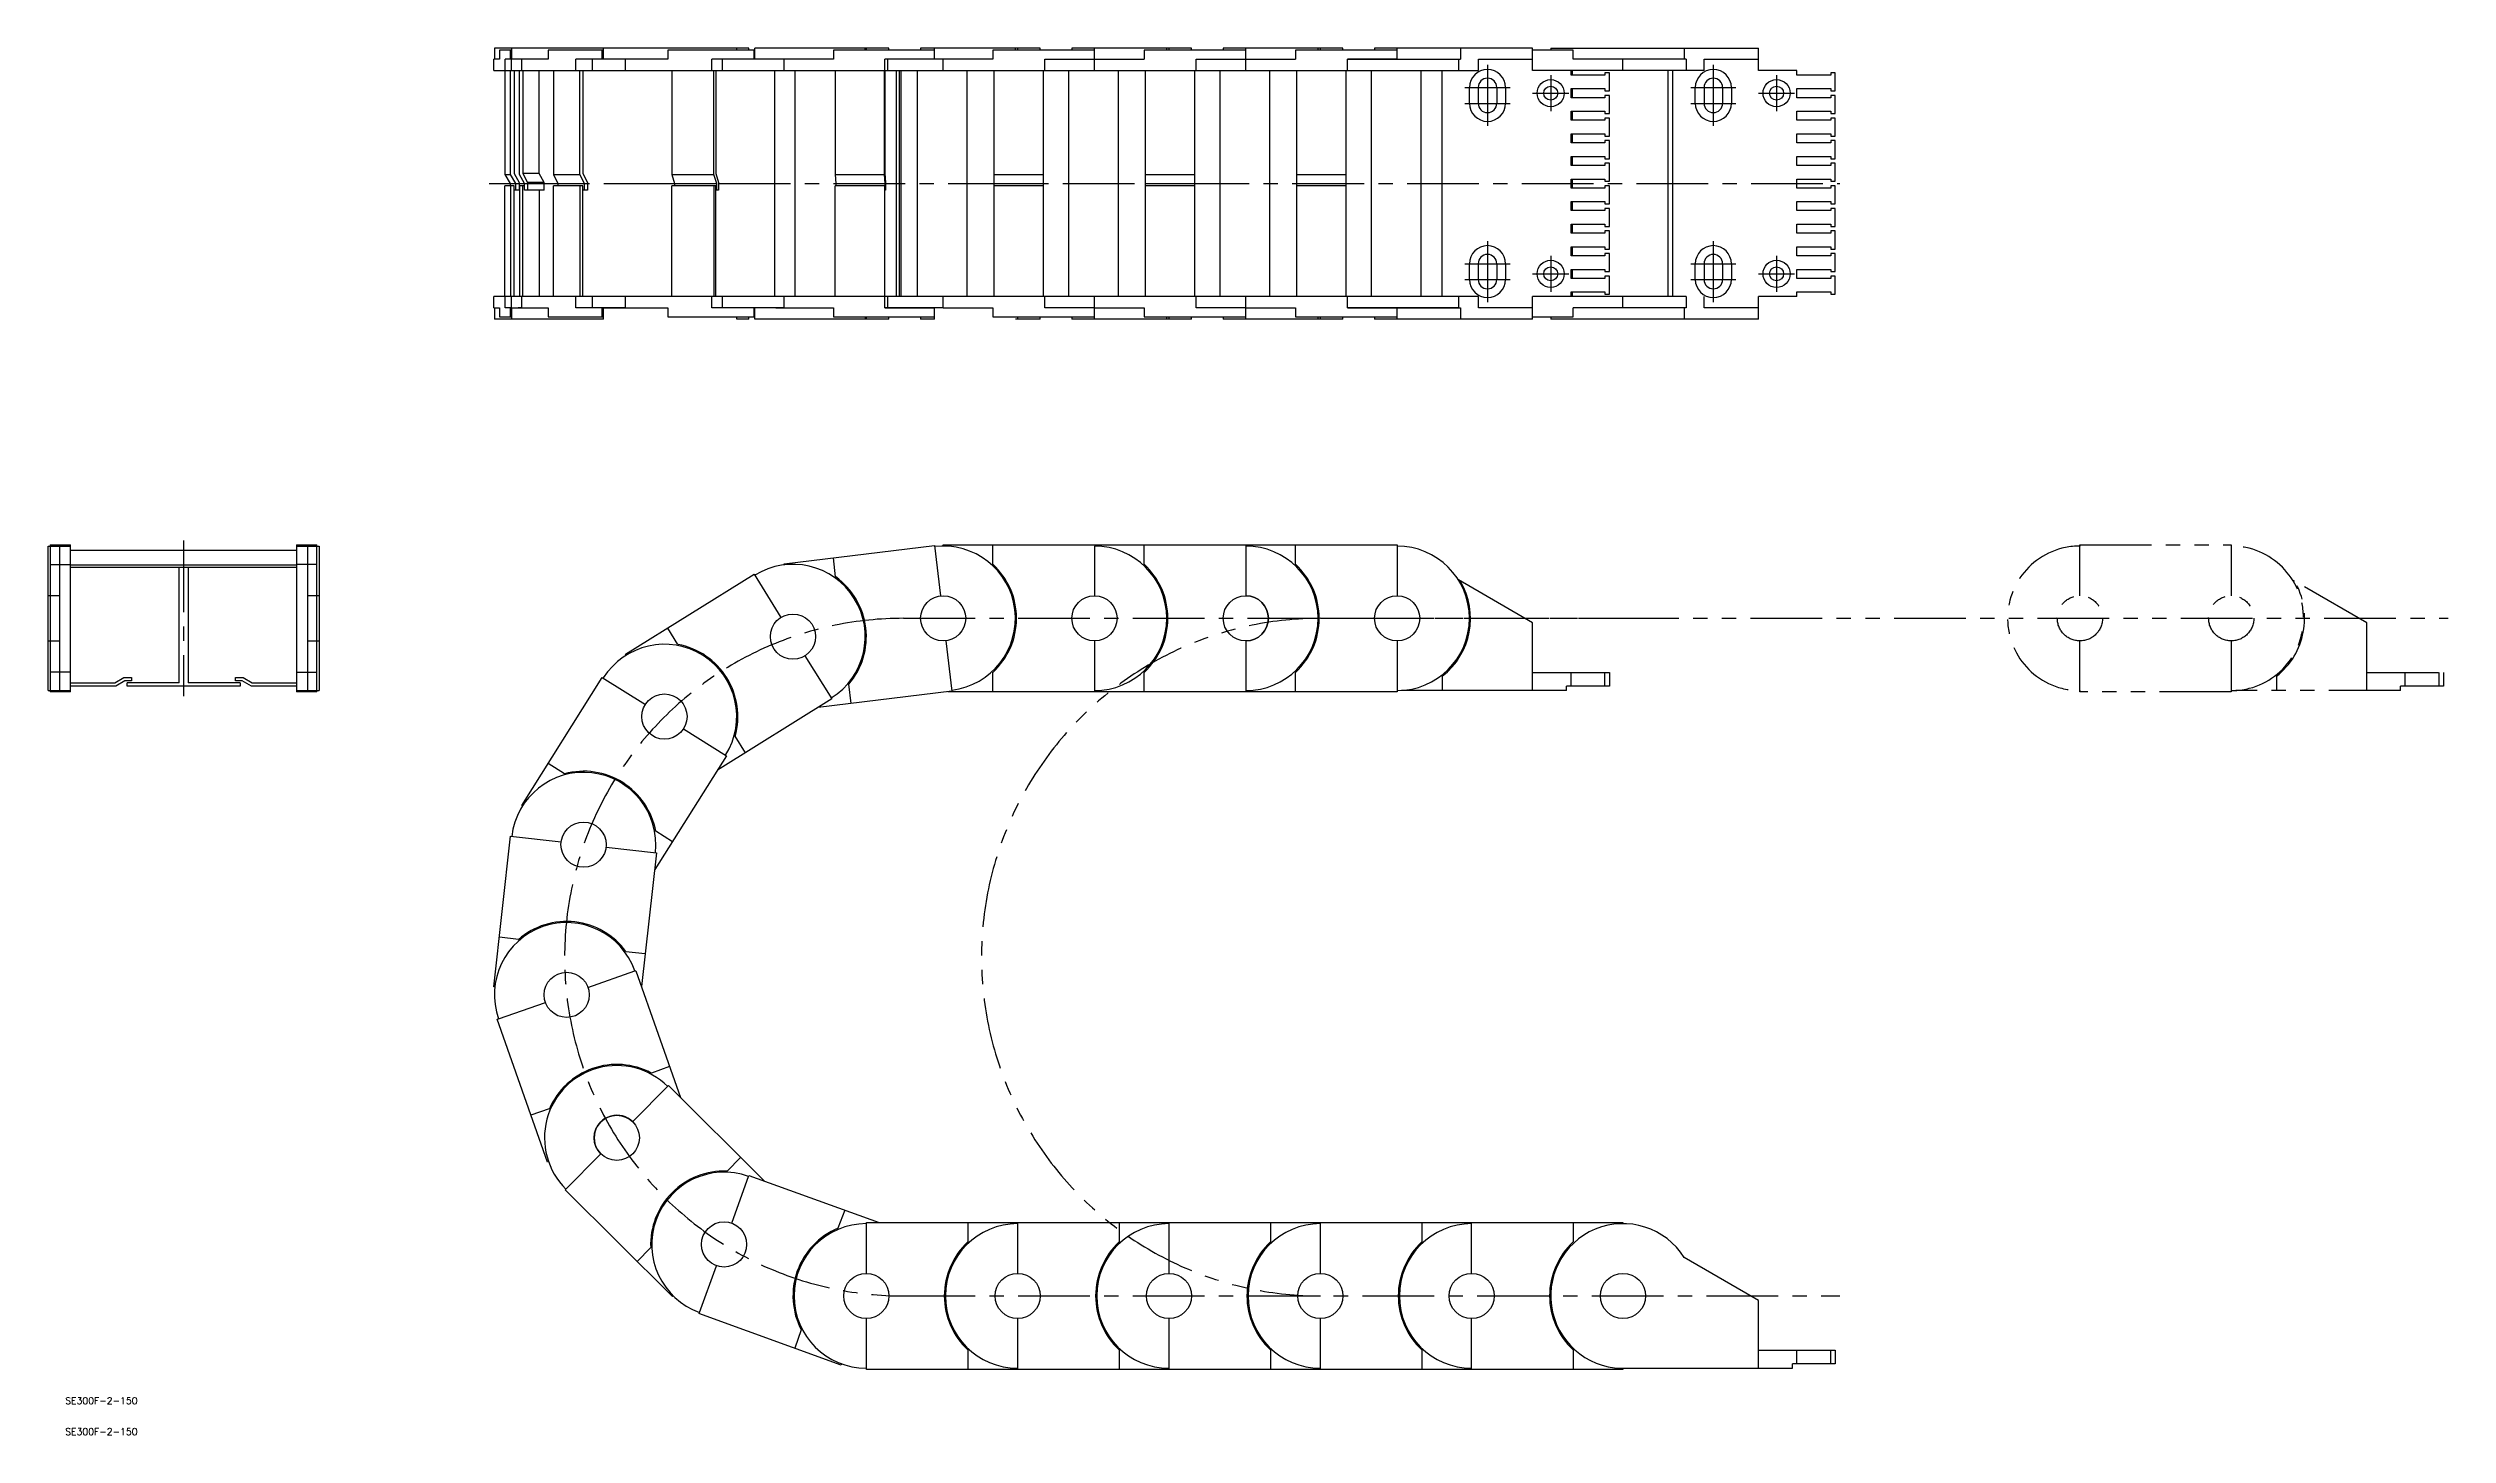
# Model space of a CAD drawing. Extents: x -197 to 865, y -494 to 120.
import ezdxf

# ---------------------------------------------------------------- set-up
doc = ezdxf.new("R2010")
doc.units = 0
doc.linetypes.add('CENTER', pattern=[50.8, 31.75, -6.35, 6.35, -6.35])
doc.linetypes.add('PHANTOM', pattern=[63.5, 31.75, -6.35, 6.35, -6.35, 6.35, -6.35])
doc.layers.get('0').update_dxf_attribs({"linetype": 'CONTINUOUS'})
doc.layers.add('CENTER', color=1, linetype='CONTINUOUS')
doc.styles.get("Standard").update_dxf_attribs({"font": 'txt.shx', "height": 3, "bigfont": 'bigfont.shx'})

# ---------------------------------------------------------------- blocks, each defined once
blk = doc.blocks.new('*U2')
at = {"color": 7, "linetype": 'CONTINUOUS'}
blk.add_text('SE300F-2-150', height=3, dxfattribs=at).set_placement((-189.7, -494.1))
blk = doc.blocks.new('*U3')
at = {"color": 7, "linetype": 'CONTINUOUS'}
blk.add_text('SE300F-2-150', height=3, dxfattribs=at).set_placement((-189.7, -480.4))

msp = doc.modelspace()

# ---------------------------------------------------------------- linework, layer by layer
at = {"color": 7, "linetype": 'CONTINUOUS'}
for p, q in [((112.9, 120), (0.3, 120)), ((0.3, 120), (0.3, 115)), ((2.5, 119), (2.5, 115)), ((8, 119), (2.5, 119)), ((7.5, 115), (7.5, 119)), ((8, 115), (8, 120)), ((24.1, 119), (24.1, 115)), ((48.6, 119), (24.1, 119)), ((48.1, 115), (48.1, 119)), ((48.6, 115), (48.6, 120)), ((115.6, 119), (77.1, 119)), ((77.1, 119), (77.1, 115)), ((107.6, 119), (107.6, 120)), ((112.9, 119), (112.9, 120)), ((115.3, 115), (115.3, 119)), ((115.6, 115), (115.6, 120)), ((175, 120), (115.6, 120)), ((150.4, 119), (150.4, 115)), ((195.1, 119), (150.4, 119)), ((164.5, 119), (164.5, 120)), ((165, 119), (165, 120)), ((175, 119), (175, 120)), ((242, 120), (189, 120)), ((189, 120), (189, 119)), ((231, 120), (195.1, 120)), ((195.1, 119), (195.1, 120)), ((195.1, 115), (195.1, 119)), ((195.1, 115), (195.1, 119)), ((221, 119), (221, 115)), ((266, 119), (221, 119)), ((231, 119), (231, 120)), ((232, 119), (232, 120)), ((242, 119), (242, 120)), ((309, 120), (256, 120)), ((256, 120), (256, 119)), ((266, 110), (266, 120)), ((333, 119), (288, 119)), ((288, 119), (288, 115)), ((298, 119), (298, 120)), ((299, 119), (299, 120)), ((309, 119), (309, 120)), ((376, 120), (323, 120)), ((323, 120), (323, 119)), ((333, 110), (333, 120)), ((400, 119), (355, 119)), ((355, 119), (355, 115)), ((365, 119), (365, 120)), ((366, 119), (366, 120)), ((376, 119), (376, 120)), ((460, 120), (390, 120)), ((390, 120), (390, 119)), ((400, 115), (400, 120)), ((428, 120), (428, 115)), ((460, 110), (460, 120)), ((478, 119), (460, 119)), ((468, 120), (560, 120)), ((468, 120), (468, 119)), ((478, 115), (478, 119)), ((527.1, 120), (527.1, 115)), ((560, 110), (560, 120)), ((0, 110), (0, 115)), ((2.5, 115), (0, 115)), ((0, 110), (436, 110)), ((5, 110), (5, 64)), ((24.1, 115), (5.1, 115)), ((5.1, 110), (5.1, 115)), ((7.5, 64), (7.5, 110)), ((7.8, 115), (7.8, 110)), ((9, 110), (9, 64.4)), ((11.4, 64), (11.4, 110)), ((12.4, 110), (12.4, 115)), ((12.9, 110), (12.9, 64.4)), ((20.1, 64.4), (20.1, 110)), ((26.5, 110), (26.5, 64)), ((77.1, 115), (36.4, 115)), ((36.4, 110), (36.4, 115)), ((38.2, 64), (38.2, 110)), ((39.5, 110), (39.5, 64.4)), ((43.6, 115), (43.6, 110)), ((58.4, 110), (58.4, 115)), ((78.9, 110), (78.9, 64)), ((96.6, 110), (96.6, 115)), ((150.4, 115), (96.6, 115)), ((97.5, 64), (97.5, 110)), ((98.3, 110), (98.3, 64.4)), ((101.2, 115), (101.2, 110)), ((124.5, 10), (124.5, 110)), ((128.6, 110), (128.6, 115)), ((133.4, 110), (133.4, 10)), ((151.2, 110), (151.2, 64)), ((173, 64), (173, 110)), ((221, 115), (173.2, 115)), ((173.2, 110), (173.2, 115)), ((173.2, 110), (173.2, 64.4)), ((174.3, 115), (174.3, 110)), ((178.4, 10), (178.4, 110)), ((179.5, 110), (179.5, 10)), ((180.3, 110), (180.3, 10)), ((187.5, 110), (187.5, 10)), ((199, 110), (199, 115)), ((209.5, 110), (209.5, 10)), ((221.5, 110), (221.5, 10)), ((243.5, 10), (243.5, 110)), ((244, 115), (288, 115)), ((244, 110), (244, 115)), ((254.5, 110), (254.5, 10)), ((276.5, 110), (276.5, 10)), ((288.5, 110), (288.5, 10)), ((310.5, 10), (310.5, 110)), ((311, 115), (355, 115)), ((311, 110), (311, 115)), ((321.5, 110), (321.5, 10)), ((343.5, 110), (343.5, 10)), ((355.5, 110), (355.5, 10)), ((377.5, 10), (377.5, 110)), ((400, 115), (378, 115)), ((378, 115), (428, 115)), ((378, 110), (378, 115)), ((388.5, 110), (388.5, 10)), ((410, 115), (427.1, 115)), ((410, 115), (410, 115)), ((410.5, 110), (410.5, 10)), ((420, 10), (420, 110)), ((427.1, 115), (427.1, 110)), ((436, 115), (460, 115)), ((436, 110), (436, 115)), ((536, 110), (460, 110)), ((477, 108), (477, 110)), ((492, 108), (477, 108)), ((477.5, 110), (477.5, 108)), ((528, 115), (478, 115)), ((492, 109), (492, 108)), ((494, 109), (492, 109)), ((494, 101), (494, 109)), ((500, 110), (500, 115)), ((520, 10), (520, 110)), ((521.9, 110), (521.9, 10)), ((528, 115), (528, 110)), ((536, 115), (560, 115)), ((536, 110), (536, 115)), ((577, 110), (560, 110)), ((577, 108), (577, 110)), ((592, 108), (577, 108)), ((594, 109), (592, 109)), ((592, 109), (592, 108)), ((594, 101), (594, 109)), ((432, 95.5), (432, 102.5)), ((435.9, 102.5), (435.9, 95.5)), ((444.1, 102.5), (444.1, 95.5)), ((448, 102.5), (448, 95.5)), ((477, 102), (492, 102)), ((477, 98), (477, 102)), ((492, 98), (477, 98)), ((477.5, 102), (477.5, 98)), ((492, 102), (492, 101)), ((492, 101), (494, 101)), ((492, 99), (492, 98)), ((494, 99), (492, 99)), ((494, 91), (494, 99)), ((532, 95.5), (532, 102.5)), ((535.9, 102.5), (535.9, 95.5)), ((544.1, 102.5), (544.1, 95.5)), ((548, 102.5), (548, 95.5)), ((577, 102), (592, 102)), ((577, 98), (577, 102)), ((592, 98), (577, 98)), ((592, 102), (592, 101)), ((592, 101), (594, 101)), ((594, 99), (592, 99)), ((592, 99), (592, 98)), ((594, 91), (594, 99)), ((477, 92), (492, 92)), ((477, 88), (477, 92)), ((492, 88), (477, 88)), ((477.5, 92), (477.5, 88)), ((492, 92), (492, 91)), ((492, 91), (494, 91)), ((492, 89), (492, 88)), ((494, 89), (492, 89)), ((494, 81), (494, 89)), ((577, 88), (577, 92)), ((577, 92), (592, 92)), ((592, 88), (577, 88)), ((592, 92), (592, 91)), ((592, 91), (594, 91)), ((592, 89), (592, 88)), ((594, 89), (592, 89)), ((594, 81), (594, 89)), ((477, 82), (492, 82)), ((477, 78), (477, 82)), ((492, 78), (477, 78)), ((477.5, 82), (477.5, 78)), ((492, 82), (492, 81)), ((492, 81), (494, 81)), ((492, 79), (492, 78)), ((494, 79), (492, 79)), ((494, 71), (494, 79)), ((577, 78), (577, 82)), ((577, 82), (592, 82)), ((592, 78), (577, 78)), ((592, 82), (592, 81)), ((592, 81), (594, 81)), ((592, 79), (592, 78)), ((594, 79), (592, 79)), ((594, 71), (594, 79)), ((5, 64), (7.3, 60)), ((5, 64), (7.5, 64)), ((9.8, 60), (7.5, 64)), ((9, 64.4), (11.3, 60.4)), ((13.6, 60), (11.4, 64)), ((20.1, 64.4), (12.9, 64.4)), ((12.9, 64.4), (15, 60.4)), ((22.3, 60.4), (20.1, 64.4)), ((26.5, 64), (28.4, 60)), ((26.5, 64), (38.2, 64)), ((40.2, 60), (38.2, 64)), ((39.5, 64.4), (41.5, 60.4)), ((78.9, 64), (80.1, 60)), ((78.9, 64), (97.5, 64)), ((98.8, 60), (97.5, 64)), ((98.3, 64.4), (99.5, 60.4)), ((151.2, 64), (151.5, 60)), ((151.2, 64), (173, 64)), ((173.3, 60), (173, 64)), ((173.2, 64.4), (173.5, 60.4)), ((221.5, 64), (243.5, 64)), ((288.5, 64), (310.5, 64)), ((355.5, 64), (377.5, 64)), ((477, 72), (492, 72)), ((477, 68), (477, 72)), ((492, 68), (477, 68)), ((477.5, 72), (477.5, 68)), ((492, 72), (492, 71)), ((492, 71), (494, 71)), ((492, 69), (492, 68)), ((494, 69), (492, 69)), ((494, 61), (494, 69)), ((577, 68), (577, 72)), ((577, 72), (592, 72)), ((592, 68), (577, 68)), ((592, 72), (592, 71)), ((592, 71), (594, 71)), ((594, 69), (592, 69)), ((592, 69), (592, 68)), ((594, 61), (594, 69)), ((5, 10), (5, 59)), ((9, 59), (5, 59)), ((7.3, 60), (7.3, 59)), ((7.3, 60), (9.8, 60)), ((7.5, 59), (7.5, 10)), ((9, 10), (9, 59)), ((11.3, 57), (9, 57)), ((9.8, 57), (9.8, 60)), ((11.3, 60.4), (11.3, 57)), ((11.4, 59), (11.4, 10)), ((13.6, 59), (11.4, 59)), ((12.9, 10), (12.9, 59)), ((13.6, 57), (13.6, 60)), ((22.3, 57), (13.6, 57)), ((15, 60.4), (15, 57)), ((22.3, 60.4), (15, 60.4)), ((20.1, 57), (20.1, 10)), ((22.3, 57), (22.3, 60.4)), ((26.5, 10), (26.5, 59)), ((39.5, 59), (26.5, 59)), ((28.4, 60), (40.2, 60)), ((28.4, 60), (28.4, 59)), ((38.2, 59), (38.2, 10)), ((39.5, 10), (39.5, 59)), ((41.5, 57), (39.5, 57)), ((40.2, 57), (40.2, 60)), ((41.5, 60.4), (41.5, 57)), ((78.9, 10), (78.9, 59)), ((98.3, 59), (78.9, 59)), ((80.1, 60), (98.8, 60)), ((80.1, 60), (80.1, 59)), ((97.5, 59), (97.5, 10)), ((98.3, 10), (98.3, 59)), ((99.5, 57), (98.3, 57)), ((98.8, 57), (98.8, 60)), ((99.5, 60.4), (99.5, 57)), ((151.2, 10), (151.2, 59)), ((173.2, 59), (151.2, 59)), ((151.5, 60), (173.3, 60)), ((151.5, 60), (151.5, 59)), ((173, 59), (173, 10)), ((173.2, 10), (173.2, 59)), ((173.5, 57), (173.2, 57)), ((173.3, 57), (173.3, 60)), ((173.5, 60.4), (173.5, 57)), ((221.5, 60), (243.5, 60)), ((243.5, 59), (221.5, 59)), ((288.5, 60), (310.5, 60)), ((310.5, 59), (288.5, 59)), ((355.5, 60), (377.5, 60)), ((377.5, 59), (355.5, 59)), ((477, 58), (477, 62)), ((477, 62), (492, 62)), ((492, 58), (477, 58)), ((477.5, 62), (477.5, 58)), ((492, 62), (492, 61)), ((492, 61), (494, 61)), ((492, 59), (492, 58)), ((494, 59), (492, 59)), ((494, 51), (494, 59)), ((577, 58), (577, 62)), ((577, 62), (592, 62)), ((592, 58), (577, 58)), ((592, 62), (592, 61)), ((592, 61), (594, 61)), ((594, 59), (592, 59)), ((592, 59), (592, 58)), ((594, 51), (594, 59)), ((477, 52), (492, 52)), ((477, 48), (477, 52)), ((492, 48), (477, 48)), ((477.5, 52), (477.5, 48)), ((492, 52), (492, 51)), ((492, 51), (494, 51)), ((492, 49), (492, 48)), ((494, 49), (492, 49)), ((494, 41), (494, 49)), ((577, 48), (577, 52)), ((577, 52), (592, 52)), ((592, 48), (577, 48)), ((592, 52), (592, 51)), ((592, 51), (594, 51)), ((592, 49), (592, 48)), ((594, 49), (592, 49)), ((594, 41), (594, 49)), ((477, 42), (492, 42)), ((477, 38), (477, 42)), ((492, 38), (477, 38)), ((477, 32), (492, 32)), ((477, 28), (477, 32)), ((477.5, 42), (477.5, 38)), ((477.5, 32), (477.5, 28)), ((492, 42), (492, 41)), ((492, 41), (494, 41)), ((492, 39), (492, 38)), ((494, 39), (492, 39)), ((492, 32), (492, 31)), ((494, 31), (494, 39)), ((577, 38), (577, 42)), ((577, 42), (592, 42)), ((592, 38), (577, 38)), ((577, 28), (577, 32)), ((577, 32), (592, 32)), ((592, 42), (592, 41)), ((592, 41), (594, 41)), ((592, 39), (592, 38)), ((594, 39), (592, 39)), ((592, 32), (592, 31)), ((594, 31), (594, 39)), ((432, 17.5), (432, 24.5)), ((435.9, 24.5), (435.9, 17.5)), ((444.1, 24.5), (444.1, 17.5)), ((448, 24.5), (448, 17.5)), ((492, 28), (477, 28)), ((477, 22), (492, 22)), ((477, 18), (477, 22)), ((477.5, 22), (477.5, 18)), ((492, 31), (494, 31)), ((492, 29), (492, 28)), ((494, 29), (492, 29)), ((492, 22), (492, 21)), ((494, 21), (494, 29)), ((532, 17.5), (532, 24.5)), ((535.9, 24.5), (535.9, 17.5)), ((544.1, 24.5), (544.1, 17.5)), ((548, 24.5), (548, 17.5)), ((592, 28), (577, 28)), ((577, 22), (592, 22)), ((577, 18), (577, 22)), ((592, 31), (594, 31)), ((594, 29), (592, 29)), ((592, 29), (592, 28)), ((592, 22), (592, 21)), ((594, 21), (594, 29)), ((492, 18), (477, 18)), ((477, 12), (492, 12)), ((477, 10), (477, 12)), ((477.5, 12), (477.5, 10)), ((492, 21), (494, 21)), ((492, 19), (492, 18)), ((494, 19), (492, 19)), ((492, 12), (492, 11)), ((492, 11), (494, 11)), ((494, 11), (494, 19)), ((592, 18), (577, 18)), ((577, 12), (592, 12)), ((577, 10), (577, 12)), ((592, 21), (594, 21)), ((594, 19), (592, 19)), ((592, 19), (592, 18)), ((592, 12), (592, 11)), ((592, 11), (594, 11)), ((594, 11), (594, 19)), ((0, 5), (0, 10)), ((436, 10), (0, 10)), ((0, 5), (2.5, 5)), ((0.3, 5), (0.3, 0)), ((48.6, 0), (0.3, 0)), ((2.5, 5), (2.5, 1)), ((2.5, 1), (7.5, 1)), ((5.1, 5), (5.1, 10)), ((7.5, 5), (5.1, 5)), ((7.5, 1), (7.5, 5)), ((8, 5), (7.5, 5)), ((7.5, 1), (8, 1)), ((7.8, 10), (7.8, 5)), ((7.8, 5), (12.4, 5)), ((7.8, 5), (12.4, 5)), ((8, 1), (8, 5)), ((8, 0), (8, 1)), ((12.4, 5), (10.8, 5)), ((10.8, 5), (10.8, 5)), ((12.4, 5), (12.4, 10)), ((12.4, 5), (24.1, 5)), ((24.1, 5), (24.1, 1)), ((24.1, 1), (48.1, 1)), ((36.4, 5), (36.4, 10)), ((48.1, 5), (36.4, 5)), ((43.6, 10), (43.6, 5)), ((48.1, 1), (48.1, 5)), ((48.1, 5), (58.4, 5)), ((48.1, 5), (58.4, 5)), ((48.6, 5), (48.1, 5)), ((48.1, 1), (48.6, 1)), ((48.6, 1), (48.6, 5)), ((55.3, 5), (48.6, 5)), ((48.6, 0), (48.6, 1)), ((58.4, 5), (55.3, 5)), ((55.3, 5), (55.3, 5)), ((58.4, 5), (58.4, 10)), ((58.4, 5), (77.1, 5)), ((77.1, 5), (77.1, 1)), ((77.1, 1), (115.3, 1)), ((96.6, 5), (96.6, 10)), ((115.3, 5), (96.6, 5)), ((101.2, 10), (101.2, 5)), ((107.6, 0), (107.6, 1)), ((112.9, 0), (107.6, 0)), ((112.9, 0), (112.9, 1)), ((115.3, 1), (115.3, 5)), ((115.6, 5), (115.3, 5)), ((115.3, 1), (115.6, 1)), ((115.6, 1), (115.6, 5)), ((124.9, 5), (115.6, 5)), ((115.6, 0), (115.6, 1)), ((175, 0), (115.6, 0)), ((124.9, 5), (128.6, 5)), ((128.6, 5), (124.9, 5)), ((124.9, 5), (124.9, 5)), ((124.9, 5), (128.6, 5)), ((128.6, 5), (124.9, 5)), ((128.6, 5), (128.6, 10)), ((128.6, 5), (150.4, 5)), ((150.4, 5), (150.4, 1)), ((150.4, 1), (195.1, 1)), ((164.5, 1), (164.5, 0)), ((165, 0), (165, 1)), ((173.2, 5), (173.2, 10)), ((195.1, 5), (173.2, 5)), ((173.2, 5), (195.1, 5)), ((174.3, 10), (174.3, 5)), ((175, 0), (175, 1)), ((189, 1), (189, 0)), ((195.1, 0), (189, 0)), ((195.1, 1), (195.1, 5)), ((195.1, 1), (195.1, 5)), ((199, 5), (195.1, 5)), ((195.1, 5), (195.1, 5)), ((195.1, 0), (195.1, 1)), ((195.1, 1), (195.1, 1)), ((199, 5), (199, 10)), ((199, 5), (221, 5)), ((221, 5), (221, 1)), ((221, 1), (266, 1)), ((232, 0), (231, 0)), ((232, 0), (232, 1)), ((242, 0), (232, 0)), ((242, 0), (242, 1)), ((244, 5), (244, 10)), ((266, 5), (244, 5)), ((256, 1), (256, 0)), ((266, 0), (256, 0)), ((266, 5), (266, 10)), ((266, 1), (266, 5)), ((266, 5), (288, 5)), ((266, 0), (266, 1)), ((298, 0), (266, 0)), ((288, 5), (288, 1)), ((288, 1), (333, 1)), ((298, 0), (298, 1)), ((299, 0), (298, 0)), ((299, 0), (299, 1)), ((309, 0), (299, 0)), ((309, 0), (309, 1)), ((311, 5), (311, 10)), ((333, 5), (311, 5)), ((323, 1), (323, 0)), ((333, 0), (323, 0)), ((333, 5), (333, 10)), ((333, 1), (333, 5)), ((333, 5), (355, 5)), ((333, 0), (333, 1)), ((365, 0), (333, 0)), ((355, 5), (355, 1)), ((355, 1), (400, 1)), ((365, 0), (365, 1)), ((366, 0), (365, 0)), ((366, 0), (366, 1)), ((376, 0), (366, 0)), ((376, 0), (376, 1)), ((378, 5), (378, 10)), ((378, 5), (427.1, 5)), ((400, 5), (378, 5)), ((390, 1), (390, 0)), ((410, 0), (390, 0)), ((400, 1), (400, 5)), ((410, 5), (400, 5)), ((400, 0), (400, 1)), ((428, 0), (400, 0)), ((427.1, 5), (410, 5)), ((410, 5), (410, 5)), ((428, 0), (420, 0)), ((427.1, 10), (427.1, 5)), ((427.1, 5), (428, 5)), ((428, 5), (428, 0)), ((460, 0), (428, 0)), ((436, 5), (436, 10)), ((460, 5), (436, 5)), ((528, 10), (460, 10)), ((460, 0), (460, 10)), ((477, 10), (460, 10)), ((460, 1), (478, 1)), ((468, 1), (468, 0)), ((560, 0), (468, 0)), ((528, 5), (478, 5)), ((478, 1), (478, 5)), ((500, 5), (500, 10)), ((527.1, 5), (527.1, 0)), ((528, 10), (528, 5)), ((536, 5), (536, 10)), ((560, 5), (536, 5)), ((577, 10), (560, 10)), ((560, 0), (560, 10)), ((-197.3, -164.5), (-197.3, -100.5)), ((-197.3, -100.5), (-196.3, -100.5)), ((-196.3, -100), (-187.3, -100)), ((-196.3, -100), (-196.3, -165)), ((-196.3, -100.5), (-187.3, -100.5)), ((-192.3, -100), (-192.3, -165)), ((-192.3, -100.5), (-192.3, -164.5)), ((-192.3, -100.5), (-192.3, -100.5)), ((-187.3, -165), (-187.3, -100)), ((-87.3, -102.5), (-187.3, -102.5)), ((-87.3, -100), (-87.3, -165)), ((-87.3, -100), (-78.3, -100)), ((-87.3, -100.5), (-77.3, -100.5)), ((-82.3, -165), (-82.3, -100)), ((-82.3, -164.5), (-82.3, -100.5)), ((-82.3, -100.5), (-82.3, -100.5)), ((-78.3, -165), (-78.3, -100)), ((-77.3, -100.5), (-77.3, -164.5)), ((128.6, -108.3), (195.1, -100.2)), ((151.4, -114.2), (150.4, -105.7)), ((195.1, -100.2), (197.8, -122.6)), ((199, -100.5), (199, -100)), ((199, -100), (400, -100)), ((221, -108.6), (221, -100)), ((266, -100.5), (266, -122.5)), ((288, -108.6), (288, -100)), ((333, -100), (333, -122.5)), ((355, -108.6), (355, -100)), ((400, -100), (400, -122.5)), ((-196.3, -108.6), (-187.3, -108.6)), ((-87.3, -109), (-187.3, -109)), ((-87.3, -110), (-187.3, -110)), ((-139.3, -161), (-139.3, -110)), ((-135.3, -110), (-135.3, -161)), ((-78.3, -108.6), (-87.3, -108.6)), ((58.4, -148.4), (115.3, -113)), ((115.3, -113), (127.2, -132.1)), ((128.6, -108.8), (128.6, -108.3)), ((460, -134.5), (427.1, -115.5)), ((-192.3, -122.5), (-197.3, -122.5)), ((-192.3, -122.5), (-192.3, -122.5)), ((-77.3, -122.5), (-82.3, -122.5)), ((-82.3, -122.5), (-82.3, -122.5)), ((81.6, -144.1), (77.1, -136.8)), ((460, -164.5), (460, -134.5)), ((-197.3, -142.5), (-192.3, -142.5)), ((-192.3, -142.5), (-192.3, -142.5)), ((-82.3, -142.5), (-77.3, -142.5)), ((-82.3, -142.5), (-82.3, -142.5)), ((58.7, -148.9), (58.4, -148.4)), ((200.2, -142.4), (202.9, -164.8)), ((266, -142.5), (266, -165)), ((333, -142.5), (333, -165)), ((400, -142.5), (400, -165)), ((-187.3, -156.4), (-196.3, -156.4)), ((-167.7, -161), (-163.7, -158.7)), ((-163.7, -158.7), (-160.3, -158.7)), ((-160.3, -158.7), (-160.3, -160.2)), ((-114.3, -158.7), (-110.9, -158.7)), ((-114.3, -160.2), (-114.3, -158.7)), ((-110.9, -158.7), (-106.9, -161)), ((-87.3, -156.4), (-78.3, -156.4)), ((12.4, -215.3), (48.1, -158.7)), ((48.1, -158.7), (67.2, -170.7)), ((137.8, -149.1), (149.7, -168.2)), ((221, -165), (221, -156.4)), ((288, -165), (288, -156.4)), ((355, -165), (355, -156.4)), ((420, -158.1), (420, -164.5)), ((460, -156.5), (494, -156.5)), ((477, -162.5), (477, -156.5)), ((492, -162.5), (492, -156.5)), ((494, -156.5), (494, -162.5)), ((-197.3, -164.5), (-187.3, -164.5)), ((-187.3, -165), (-196.3, -165)), ((-192.3, -164.5), (-192.3, -164.5)), ((-187.3, -161), (-167.7, -161)), ((-167.3, -162.5), (-187.3, -162.5)), ((-163.3, -160.2), (-167.3, -162.5)), ((-160.3, -160.2), (-163.3, -160.2)), ((-139.3, -161), (-162.3, -161)), ((-162.3, -162.5), (-162.3, -161)), ((-112.3, -162.5), (-162.3, -162.5)), ((-112.3, -161), (-135.3, -161)), ((-111.3, -160.2), (-114.3, -160.2)), ((-112.3, -161), (-112.3, -162.5)), ((-107.3, -162.5), (-111.3, -160.2)), ((-87.3, -162.5), (-107.3, -162.5)), ((-106.9, -161), (-87.3, -161)), ((-87.3, -164.5), (-77.3, -164.5)), ((-78.3, -165), (-87.3, -165)), ((-82.3, -164.5), (-82.3, -164.5)), ((149.7, -168.2), (99.1, -199.7)), ((202.9, -164.8), (143.6, -172)), ((158.3, -170.2), (157.2, -161.7)), ((400, -165), (201, -165)), ((475, -164.5), (402, -164.5)), ((475, -164.5), (475, -162.5)), ((494, -162.5), (475, -162.5)), ((84.1, -181.4), (103.1, -193.4)), ((111.5, -192), (106.9, -184.7)), ((31.4, -201.3), (24.1, -196.7)), ((103.1, -193.4), (71.3, -243.7)), ((12.8, -215.6), (12.4, -215.3)), ((0, -295.6), (7.5, -229)), ((7.5, -229), (29.9, -231.5)), ((79.1, -231.4), (71.8, -226.8)), ((49.8, -233.8), (72.1, -236.3)), ((72.1, -236.3), (65.4, -295.5)), ((11, -274.7), (2.5, -273.7)), ((67.1, -281), (58.5, -280.1)), ((0.5, -295.6), (0, -295.6)), ((41.7, -295.9), (62.5, -288.6)), ((62.5, -288.6), (63, -288.5)), ((63, -288.5), (82.7, -344.7)), ((2.1, -309.8), (22.9, -302.6)), ((1.6, -310), (2.1, -309.8)), ((23.8, -373.2), (1.6, -310)), ((61.5, -355.4), (77.4, -339.4)), ((77.9, -330.9), (69.8, -333.8)), ((77.4, -339.4), (119.8, -381.6)), ((24.6, -349.6), (16.5, -352.5)), ((31.6, -385.5), (47.4, -369.6)), ((109.3, -371.2), (103.3, -377.2)), ((24.3, -373.1), (23.8, -373.2)), ((105.4, -400.3), (113, -379.2)), ((113, -379.2), (170.7, -400)), ((79.1, -432.8), (31.6, -385.5)), ((155.4, -394.5), (152.4, -402.5)), ((165, -400), (500, -400)), ((165, -422.5), (165, -400)), ((210, -400), (210, -408.6)), ((232, -422.5), (232, -400)), ((277, -400), (277, -408.6)), ((299, -422.5), (299, -400)), ((344, -400), (344, -408.6)), ((366, -422.5), (366, -400)), ((411, -400), (411, -408.6)), ((433, -422.5), (433, -400)), ((478, -400), (478, -408.6)), ((500, -400), (500, -400.5)), ((69.5, -411.2), (63.5, -417.2)), ((91.1, -439.8), (98.6, -419.1)), ((560, -434.5), (527.1, -415.5)), ((79.4, -432.4), (79.1, -432.8)), ((560, -464.5), (560, -434.5)), ((153.9, -463.1), (90.9, -440.3)), ((165, -465), (165, -442.5)), ((232, -465), (232, -442.5)), ((299, -465), (299, -442.5)), ((366, -465), (366, -442.5)), ((433, -465), (433, -442.5)), ((136.2, -447.5), (133.3, -455.6)), ((210, -456.4), (210, -465)), ((277, -456.4), (277, -465)), ((344, -456.4), (344, -465)), ((411, -456.4), (411, -465)), ((478, -456.4), (478, -465)), ((560, -456.5), (594, -456.5)), ((577, -462.5), (577, -456.5)), ((592, -462.5), (592, -456.5)), ((594, -456.5), (594, -462.5)), ((154.1, -462.6), (153.9, -463.1)), ((500, -465), (165, -465)), ((500, -464.5), (500, -465)), ((502, -464.4), (502, -464.5)), ((502, -464.5), (575, -464.5)), ((575, -464.5), (575, -462.5)), ((594, -462.5), (575, -462.5))]:
    msp.add_line(p, q, dxfattribs=at)
at = {"color": 3, "linetype": 'PHANTOM'}
for p, q in [((702.3, -100), (769.3, -100)), ((702.3, -100), (702.3, -100.5)), ((702.3, -100.5), (702.3, -100)), ((702.3, -122.5), (702.3, -100.5)), ((769.3, -100), (769.3, -100.5)), ((769.3, -100.5), (769.3, -122.5)), ((796.4, -115.5), (797.3, -116)), ((829.3, -134.5), (797.3, -116)), ((366, -132.5), (865.3, -132.5)), ((829.3, -164.5), (829.3, -134.5)), ((702.3, -164.5), (702.3, -142.5)), ((769.3, -142.5), (769.3, -164.5)), ((789.3, -158.1), (789.3, -164.5)), ((829.3, -156.5), (863.3, -156.5)), ((846.3, -162.5), (846.3, -156.5)), ((861.3, -162.5), (861.3, -156.5)), ((863.3, -156.5), (863.3, -162.5)), ((702.3, -164.5), (702.3, -165)), ((702.3, -165), (702.3, -164.5)), ((769.3, -165), (702.3, -165)), ((769.3, -164.5), (769.3, -165)), ((771.3, -164.5), (771.3, -164.4)), ((844.3, -164.5), (771.3, -164.5)), ((844.3, -164.5), (844.3, -162.5)), ((863.3, -162.5), (844.3, -162.5))]:
    msp.add_line(p, q, dxfattribs=at)
at = {"color": 7, "linetype": 'CONTINUOUS'}
for centre, radius in [((468, 100), 6), ((468, 100), 3.1), ((568, 100), 6), ((568, 100), 3.1), ((468, 20), 6), ((468, 20), 3.1), ((568, 20), 6), ((568, 20), 3.1), ((199, -132.5), 10), ((266, -132.5), 10), ((333, -132.5), 10), ((400, -132.5), 10), ((132.5, -140.6), 10), ((75.6, -176), 10), ((39.8, -232.7), 10), ((32.3, -299.2), 10), ((54.5, -362.5), 10), ((54.5, -362.5), 10), ((102, -409.7), 10), ((165, -432.5), 10), ((232, -432.5), 10), ((299, -432.5), 10), ((366, -432.5), 10), ((433, -432.5), 10), ((500, -432.5), 10)]:
    msp.add_circle(centre, radius, dxfattribs=at)
at = {"color": 3, "linetype": 'PHANTOM'}
for centre in [(702.3, -132.5), (769.3, -132.5)]:
    msp.add_circle(centre, 10, dxfattribs=at)
at = {"color": 7, "linetype": 'CONTINUOUS'}
for centre, radius, start, end in [((440, 102.5), 8, 0, 180), ((440, 102.5), 4.1, 0, 180), ((540, 102.5), 8, 0, 180), ((540, 102.5), 4.1, 0, 180), ((440, 95.5), 8, 180, 0), ((440, 95.5), 4.1, 180, 0), ((540, 95.5), 8, 180, 0), ((540, 95.5), 4.1, 180, 0), ((440, 24.5), 8, 0, 180), ((540, 24.5), 8, 0, 180), ((440, 24.5), 4.1, 0, 180), ((540, 24.5), 4.1, 0, 180), ((440, 17.5), 8, 180, 0), ((440, 17.5), 4.1, 180, 0), ((540, 17.5), 8, 180, 0), ((540, 17.5), 4.1, 180, 0), ((199, -132.5), 32, 276.9497, 96.9497), ((266, -132.5), 32, 270, 90), ((333, -132.5), 32, 270, 90), ((400, -132.5), 32, 270, 90), ((132.5, -140.6), 32, 301.9145, 121.9145), ((132.5, -140.6), 32.5, 319.5534, 54.3461), ((199, -132.5), 32.5, 312.6037, 47.3963), ((266, -132.5), 32.5, 312.6037, 47.3963), ((333, -132.5), 32.5, 312.6037, 47.3963), ((400, -132.5), 32.5, 307.9799, 30.4334), ((333, -132.5), 10, 270, 90), ((75.6, -176), 32, 327.7243, 147.7243), ((75.6, -176), 32.5, 344.5182, 79.3108), ((39.8, -232.7), 32, 353.5341, 173.5341), ((39.8, -232.7), 32.5, 10.328, 105.1206), ((32.3, -299.2), 32, 19.3439, 199.3439), ((32.3, -299.2), 32.5, 36.1377, 130.9304), ((54.5, -362.5), 32, 45.1536, 225.1536), ((54.5, -362.5), 32.5, 61.9475, 156.7402), ((54.5, -362.5), 10, 45.1536, 225.1536), ((54.5, -362.5), 10, 45.1536, 225.1536), ((102, -409.7), 32.5, 87.7573, 182.55), ((102, -409.7), 32, 70.1184, 250.1184), ((165, -432.5), 32.5, 112.7221, 207.5147), ((165, -432.5), 32, 90, 270), ((232, -432.5), 32, 90, 270), ((299, -432.5), 32, 90, 270), ((366, -432.5), 32, 90, 270), ((433, -432.5), 32, 90, 270), ((500, -432.5), 32, 32.052, 273.5833), ((232, -432.5), 32.5, 132.6037, 227.3963), ((299, -432.5), 32.5, 132.6037, 227.3963), ((366, -432.5), 32.5, 132.6037, 227.3963), ((433, -432.5), 32.5, 132.6037, 227.3963), ((500, -432.5), 32.5, 132.6037, 227.3963)]:
    msp.add_arc(centre, radius, start, end, dxfattribs=at)
at = {"color": 3, "linetype": 'PHANTOM'}
for centre, radius, start, end in [((702.3, -132.5), 32, 90, 270), ((769.3, -132.5), 32, 270, 90), ((769.3, -132.5), 32.5, 307.9799, 30.4334), ((366, -282.5), 150, 90, 270)]:
    msp.add_arc(centre, radius, start, end, dxfattribs=at)
at = {"layer": 'CENTER', "color": 1, "linetype": 'CENTER'}
for p, q in [((440, 112.5), (440, 85.5)), ((468, 108), (468, 92)), ((540, 112.5), (540, 85.5)), ((568, 108), (568, 92)), ((430, 102.5), (450, 102.5)), ((460, 100), (476, 100)), ((530, 102.5), (550, 102.5)), ((560, 100), (576, 100)), ((430, 95.5), (450, 95.5)), ((530, 95.5), (550, 95.5)), ((-2, 60), (596, 60)), ((440, 34.5), (440, 7.5)), ((540, 34.5), (540, 7.5)), ((430, 24.5), (450, 24.5)), ((468, 28), (468, 12)), ((530, 24.5), (550, 24.5)), ((568, 28), (568, 12)), ((430, 17.5), (450, 17.5)), ((460, 20), (476, 20)), ((530, 17.5), (550, 17.5)), ((560, 20), (576, 20)), ((-137.3, -98), (-137.3, -167)), ((181.4, -132.5), (496, -132.5)), ((181.4, -432.5), (596, -432.5))]:
    msp.add_line(p, q, dxfattribs=at)
msp.add_arc((181.4, -282.5), 150, 90, 270, dxfattribs=at)

# ---------------------------------------------------------------- block references
at = {"color": 7, "linetype": 'CONTINUOUS'}
for name in ['*U3', '*U2']:
    msp.add_blockref(name, (0, 0), dxfattribs=at)

doc.saveas('drawing.dxf')
